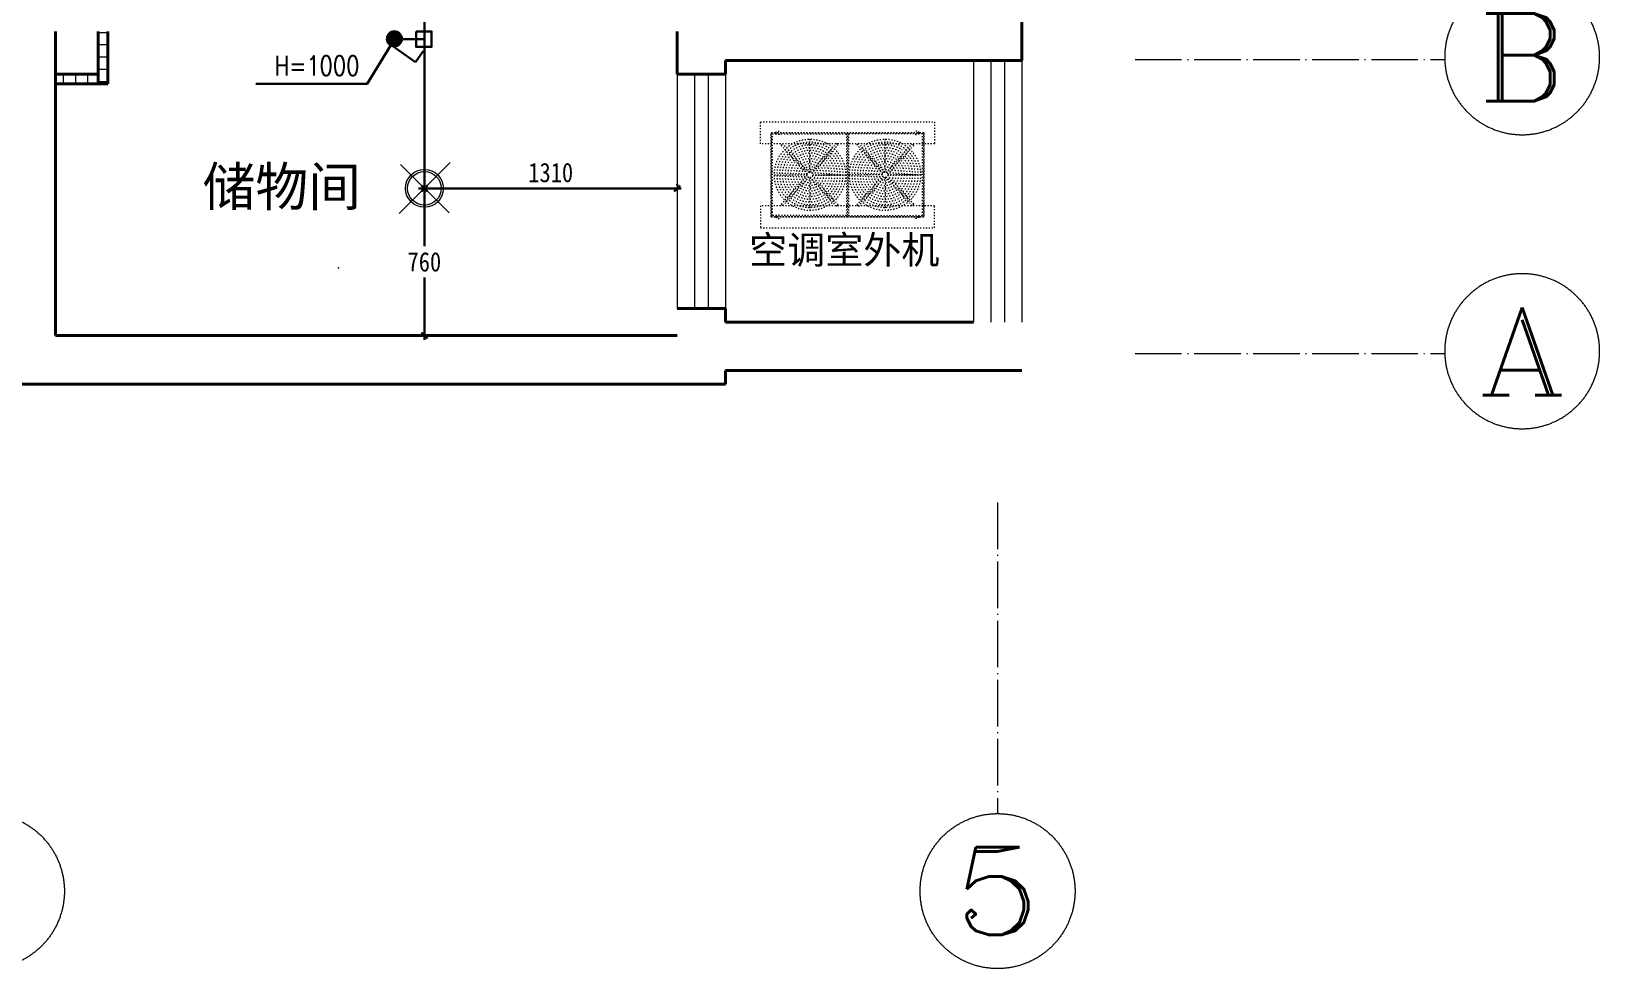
# Model space of a CAD drawing. Header units: millimetres. Extents: x -64529 to 3079702, y -28926 to 77119.
# Drawn here: x -22613 to -14514, y 32510 to 37347 of the extents above; entities that cross this region are included whole.
import ezdxf
from ezdxf.enums import TextEntityAlignment as Align

# ---------------------------------------------------------------- set-up
doc = ezdxf.new("R2010")
doc.units = ezdxf.units.MM
doc.header["$LTSCALE"] = 10
for name, pattern in [('ACAD_ISO03W100', [30, 12, -18]), ('ACAD_ISO04W100', [30.5, 24, -3, 0.5, -3]), ('DASH', [0.35, 0.25, -0.1])]:
    doc.linetypes.add(name, pattern=pattern)
doc.layers.get('0').update_dxf_attribs({"color": 255})
doc.layers.get('Defpoints').update_dxf_attribs({"color": 255})
for name, color, linetype, lineweight in [('1浅浅', 251, 'Continuous', 20), ('1灯位开关布线图', 1, 'Continuous', 30), ('1灯位开关布置图', 5, 'Continuous', 30), ('1灯具', 2, 'Continuous', 30), ('A__轴线', 3, 'ACAD_ISO04W100', 0)]:
    doc.layers.add(name, color=color, linetype=linetype, lineweight=lineweight)
doc.styles.add('_TCH_AXIS', font='COMPLEX', dxfattribs={"bigfont": 'GBCBIG'})
doc.styles.add('_THVAC_DIM', font='SIMPLEX', dxfattribs={"width": 0.8, "height": 3.5, "bigfont": 'HZTXT'})
doc.styles.add('COMPLEX', font='COMPLEX')
doc.styles.add('夏建东', font='', dxfattribs={"width": 0.85})
doc.styles.add('宋体', font='', dxfattribs={"height": 2.5})
doc.styles.get('夏建东').set_extended_font_data('SimSun')
doc.styles.get('宋体').set_extended_font_data('SimSun')
doc.dimstyles.new('g', dxfattribs={"dimtxt": 100, "dimasz": 31, "dimexe": 21, "dimexo": 30, "dimgap": 31, "dimtad": 1, "dimtih": 1, "dimtoh": 1, "dimdec": 0, "dimrnd": 10, "dimdsep": 46, "dimtxsty": '夏建东', "dimblk": 'OBLIQUE', "dimcen": 2.5, "dimdle": 21, "dimclrd": 5, "dimclre": 5, "dimclrt": 5, "dimadec": 0, "dimazin": 0, "dimtfac": 1, "dimtdec": 0, "dimtmove": 2, "dimatfit": 3, "dimldrblk": 'DOT', "dimfxl": 300, "dimlwd": -1, "dimlwe": -1, "dimarcsym": 1})

# ---------------------------------------------------------------- blocks, each defined once
blk = doc.blocks.new('_Oblique')
at = {"color": 0, "linetype": 'ByBlock', "lineweight": -2}
blk.add_line((-0.5, -0.5), (0.5, 0.5), dxfattribs=at)
blk = doc.blocks.new('*D405')
at = {"layer": '1灯位开关布置图', "color": 5, "transparency": 16777216}
for p, q in [((-20613.3, 36537.2), (-20604.3, 36537.2)), ((-20583.3, 36558.2), (-20583.3, 36238.2)), ((-20583.3, 35756.2), (-20583.3, 36076.2)), ((-20613.3, 35777.2), (-20604.3, 35777.2))]:
    blk.add_line(p, q, dxfattribs=at)
at = {"layer": 'Defpoints', "color": 0, "lineweight": 30, "transparency": 16777216}
for p in [(-20583.3, 36537.2), (-20583.3, 35777.2), (-20583.3, 35777.2)]:
    blk.add_point(p, dxfattribs=at)
at = {"layer": '1灯位开关布置图', "color": 5, "transparency": 16777216, "xscale": 31, "yscale": 31, "zscale": 31}
for p, rotation in [((-20583.3, 36537.2), 90), ((-20583.3, 35777.2), 270)]:
    blk.add_blockref('_Oblique', p, dxfattribs=dict(at, rotation=rotation))
at = {"layer": '1灯位开关布置图', "color": 5, "transparency": 16777216, "insert": (-20583.3, 36157.2), "char_height": 100, "attachment_point": 5, "style": '夏建东'}
blk.add_mtext('760', dxfattribs=at)
blk = doc.blocks.new('_Dot')
at = {"color": 0, "linetype": 'ByBlock', "lineweight": -2}
blk.add_line((-0.5, 0), (-1, 0), dxfattribs=at)
at = {"color": 0, "linetype": 'ByBlock', "const_width": 0.5}
blk.add_lwpolyline([(-0.25, 0, 1), (0.25, 0, 1)], format="xyb", close=True, dxfattribs=at)
blk = doc.blocks.new('*D406')
at = {"layer": '1灯位开关布置图', "color": 5, "transparency": 16777216}
for p, q in [((-20604.3, 36537.2), (-19257.3, 36537.2)), ((-20583.3, 36567.2), (-20583.3, 36558.2)), ((-19278.3, 36552.2), (-19278.3, 36558.2))]:
    blk.add_line(p, q, dxfattribs=at)
at = {"layer": 'Defpoints', "color": 0, "lineweight": 30, "transparency": 16777216}
for p in [(-20583.3, 36537.2), (-19278.3, 36537.2), (-19278.3, 36522.2)]:
    blk.add_point(p, dxfattribs=at)
at = {"layer": '1灯位开关布置图', "color": 5, "transparency": 16777216, "xscale": 31, "yscale": 31, "zscale": 31, "rotation": 180}
blk.add_blockref('_Oblique', (-20583.3, 36537.2), dxfattribs=at)
at = {"layer": '1灯位开关布置图', "color": 5, "transparency": 16777216, "xscale": 31, "yscale": 31, "zscale": 31}
blk.add_blockref('_Oblique', (-19278.3, 36537.2), dxfattribs=at)
at = {"layer": '1灯位开关布置图', "color": 5, "transparency": 16777216, "insert": (-19930.8, 36618.2), "char_height": 100, "attachment_point": 5, "style": '夏建东'}
blk.add_mtext('1310', dxfattribs=at)
blk = doc.blocks.new('20180504.162427')
h = blk.add_hatch(color=7)
h.dxf.hatch_style = 1
edge = h.paths.add_edge_path()
edge.add_arc((38.5, 38.5), 38.5, 0, 360)
at = {"color": 7}
for p, q in [((159.5, 147.4), (101.3, 187.2)), ((76.3, 31.3), (159.5, 147.4))]:
    blk.add_line(p, q, dxfattribs=at)
blk.add_circle((38.5, 38.5), 38.5, dxfattribs=at)
blk = doc.blocks.new('_AXISO')
blk.add_circle((0, 0), 0.5)
at = {"style": 'COMPLEX', "width": 1.041667}
blk.add_attdef('A', text='', height=0.56, rotation=360, dxfattribs=at).set_placement((0.74875, -0.28), (1.24875, -0.28), align=Align.FIT)
blk = doc.blocks.new('20180421.144813')
at = {"layer": 'A__轴线'}
for p, q in [((21539.9, 4692), (23138.8, 4692)), ((21539.9, 3174.5), (23138.8, 3174.5)), ((20829.5, 2405.4), (20829.5, 800))]:
    blk.add_line(p, q, dxfattribs=at)
ref = blk.add_blockref('_AXISO', (23538.6, 4703.7), dxfattribs=dict(at, xscale=-800, yscale=800, zscale=800))
ref.add_attrib('A', 'B', dxfattribs={"color": 7, "height": 452.5, "style": '_TCH_AXIS', "width": 1.235294}).set_placement((23312.3, 4477.5), (23764.9, 4477.5), align=Align.FIT)
ref = blk.add_blockref('_AXISO', (23538.6, 3186.3), dxfattribs=dict(at, xscale=-800, yscale=800, zscale=800))
ref.add_attrib('A', 'A', dxfattribs={"color": 7, "height": 452.5, "style": '_TCH_AXIS', "width": 1.166667}).set_placement((23312.3, 2960), (23764.9, 2960), align=Align.FIT)
ref = blk.add_blockref('_AXISO', (15610.5, 400), dxfattribs=dict(at, xscale=800, yscale=800, zscale=800, rotation=179.9999965934954))
ref.add_attrib('A', '4', dxfattribs={"color": 7, "height": 452.5, "rotation": 360, "style": '_TCH_AXIS', "width": 1.3125}).set_placement((15384.3, 173.7), (15836.8, 173.7), align=Align.FIT)
ref = blk.add_blockref('_AXISO', (20829.5, 400), dxfattribs=dict(at, xscale=800, yscale=800, zscale=800, rotation=179.9999965934954))
ref.add_attrib('A', '5', dxfattribs={"color": 7, "height": 452.5, "rotation": 360, "style": '_TCH_AXIS', "width": 1.5}).set_placement((20603.3, 173.7), (21055.8, 173.7), align=Align.FIT)

msp = doc.modelspace()

# ---------------------------------------------------------------- hatches: boundary and pattern name
at = {"layer": '1浅浅', "lineweight": 0}
h = msp.add_hatch(dxfattribs=at)
h.set_pattern_fill('ANSI31', color=256, scale=20, angle=135, style=0)
h.set_pattern_definition([(180, (-694658.49, 55693.714), (-1e-14, -63.5), [])])
h.paths.add_polyline_path([(-22268.3, 37077.2), (-22218.3, 37077.2), (-22218.3, 37347.2), (-22268.3, 37347.2)])
h = msp.add_hatch(dxfattribs=at)
h.set_pattern_fill('ANSI31', color=256, scale=20, angle=45, style=0)
h.set_pattern_definition([(90, (-694658.49, 55693.714), (-63.5, 1e-14), [])])
h.paths.add_polyline_path([(-22268.3, 37077.2), (-22268.3, 37127.2), (-22488.3, 37127.2), (-22488.3, 37077.2)])

# ---------------------------------------------------------------- linework, layer by layer
at = {"layer": '1浅浅', "lineweight": 40}
for p, q in [((-17498.3, 37197.2), (-17498.3, 37847.2)), ((-22488.3, 37347.2), (-22488.3, 35777.2)), ((-22268.3, 37347.2), (-22268.3, 37077.2)), ((-22218.3, 37347.2), (-22218.3, 37077.2)), ((-19278.3, 37347.2), (-19278.3, 37127.2)), ((-19028.3, 37197.2), (-17498.3, 37197.2)), ((-19028.3, 37197.2), (-19028.3, 37127.2)), ((-22488.3, 37127.2), (-22268.3, 37127.2)), ((-19278.3, 37127.2), (-19028.3, 37127.2)), ((-22488.3, 37077.2), (-22218.3, 37077.2)), ((-19278.3, 35917.2), (-19028.3, 35917.2)), ((-19028.3, 35917.2), (-19028.3, 35847.2)), ((-19028.3, 35847.2), (-17748.3, 35847.2)), ((-22488.3, 35777.2), (-19278.3, 35777.2)), ((-19028.3, 35597.2), (-19028.3, 35527.2)), ((-19028.3, 35597.2), (-17498.3, 35597.2)), ((-22738.3, 35527.2), (-19028.3, 35527.2))]:
    msp.add_line(p, q, dxfattribs=at)
at = {"layer": '1浅浅', "lineweight": 15}
for p, q in [((-17748.3, 37197.2), (-17748.3, 35847.2)), ((-17658.3, 37197.2), (-17658.3, 35847.2)), ((-17588.3, 37197.2), (-17588.3, 35847.2)), ((-17498.3, 37197.2), (-17498.3, 35847.2)), ((-19278.3, 37127.2), (-19278.3, 35917.2)), ((-19188.3, 37127.2), (-19188.3, 35917.2)), ((-19118.3, 37127.2), (-19118.3, 35917.2)), ((-19028.3, 37127.2), (-19028.3, 35917.2))]:
    msp.add_line(p, q, dxfattribs=at)
at = {"layer": '1浅浅', "linetype": 'ACAD_ISO03W100', "ltscale": 0.05}
for p, q in [((-18592.1, 36621.3), (-18592.1, 36791.1)), ((-18589.9, 36621.1), (-18455.5, 36769.5)), ((-18455.5, 36769.5), (-18447.1, 36761.9)), ((-18349.4, 36761.9), (-18341, 36769.5)), ((-18206.6, 36621.1), (-18341, 36769.5)), ((-18204.4, 36621.3), (-18204.4, 36791.1)), ((-18740.3, 36759.1), (-18731.9, 36766.7)), ((-18605.8, 36610.7), (-18740.3, 36759.1)), ((-18598.7, 36619.7), (-18731.9, 36766.7)), ((-18580.3, 36614.9), (-18447.1, 36761.9)), ((-18216.2, 36614.9), (-18349.4, 36761.9)), ((-18197.8, 36619.7), (-18064.6, 36766.7)), ((-18190.7, 36610.7), (-18056.2, 36759.1)), ((-18056.2, 36759.1), (-18064.6, 36766.7)), ((-18776.1, 36607.1), (-18606.3, 36607.1)), ((-18578, 36607.1), (-18408.2, 36607.1)), ((-18218.5, 36607.1), (-18388.3, 36607.1)), ((-18020.4, 36607.1), (-18190.2, 36607.1)), ((-18740.2, 36455.2), (-18605.8, 36603.6)), ((-18731.8, 36447.5), (-18597.4, 36595.9)), ((-18592.1, 36593), (-18592.1, 36423.2)), ((-18455.4, 36444.6), (-18588.7, 36591.7)), ((-18447, 36452.2), (-18580.3, 36599.4)), ((-18349.5, 36452.2), (-18216.2, 36599.4)), ((-18341.1, 36444.6), (-18206.5, 36593.1)), ((-18204.4, 36593), (-18204.4, 36423.2)), ((-18064.7, 36447.5), (-18197.9, 36594.5)), ((-18056.3, 36455.2), (-18190.7, 36603.6)), ((-18740.2, 36455.2), (-18731.8, 36447.5)), ((-18455.4, 36444.6), (-18447, 36452.2)), ((-18349.5, 36452.2), (-18341.1, 36444.6)), ((-18056.3, 36455.2), (-18064.7, 36447.5))]:
    msp.add_line(p, q, dxfattribs=at)
for points in [[(-18848.3, 36880.2), (-17948.3, 36880.2), (-17948.3, 36767), (-18848.3, 36767)], [(-18791.7, 36390.6), (-18004.9, 36390.6), (-18004.9, 36823.6), (-18791.7, 36823.6)], [(-18398.3, 36390.6), (-18791.7, 36390.6), (-18791.7, 36823.6), (-18398.3, 36823.6)], [(-18004.9, 36390.6), (-18791.7, 36390.6), (-18791.7, 36823.6), (-18004.9, 36823.6)], [(-18403.9, 36396.3), (-18786, 36396.3), (-18786, 36818), (-18403.9, 36818)], [(-18398.3, 36390.6), (-18004.9, 36390.6), (-18004.9, 36823.6), (-18398.3, 36823.6)], [(-18392.6, 36396.3), (-18010.5, 36396.3), (-18010.5, 36818), (-18392.6, 36818)], [(-18848.3, 36334), (-17948.3, 36334), (-17948.3, 36447.2), (-18848.3, 36447.2)]]:
    msp.add_lwpolyline(points, close=True, dxfattribs=at)
for points in [[(-18398.3, 36390.6), (-18791.7, 36390.6), (-18791.7, 36823.6), (-18398.3, 36823.6)], [(-18398.3, 36390.6), (-18004.9, 36390.6), (-18004.9, 36823.6), (-18398.3, 36823.6)]]:
    msp.add_lwpolyline(points, dxfattribs=at)
for centre, radius in [((-18592.1, 36607.1), 184), ((-18592.1, 36607.1), 169.8), ((-18204.4, 36607.1), 184), ((-18204.4, 36607.1), 169.8), ((-18592.1, 36607.1), 155.7), ((-18592.1, 36607.1), 141.5), ((-18592.1, 36607.1), 127.4), ((-18592.1, 36607.1), 113.2), ((-18592.1, 36607.1), 99.1), ((-18592.1, 36607.1), 84.9), ((-18204.4, 36607.1), 155.7), ((-18204.4, 36607.1), 141.5), ((-18204.4, 36607.1), 127.4), ((-18204.4, 36607.1), 113.2), ((-18204.4, 36607.1), 99.1), ((-18204.4, 36607.1), 84.9), ((-18592.1, 36607.1), 70.8), ((-18592.1, 36607.1), 56.6), ((-18592.1, 36607.1), 42.5), ((-18592.1, 36607.1), 28.3), ((-18592.1, 36607.1), 14.2), ((-18204.4, 36607.1), 70.8), ((-18204.4, 36607.1), 56.6), ((-18204.4, 36607.1), 42.5), ((-18204.4, 36607.1), 28.3), ((-18204.4, 36607.1), 14.2)]:
    msp.add_circle(centre, radius, dxfattribs=at)
for centre, major_axis in [((-18754.9, 36823.6), (-13, 0)), ((-18041.7, 36390.6), (13, 0))]:
    msp.add_ellipse(centre, major_axis=major_axis, ratio=0.652174, dxfattribs=at)
at = {"layer": '1浅浅', "linetype": 'ACAD_ISO03W100', "ltscale": 0.05, "extrusion": (0, 0, -1)}
for centre, major_axis in [((-18041.7, 36823.6), (13, 0)), ((-18754.9, 36390.6), (-13, 0))]:
    msp.add_ellipse(centre, major_axis=major_axis, ratio=0.652174, dxfattribs=at)
at = {"layer": '1浅浅', "lineweight": 0}
msp.add_point((-21026.7, 36127.2), dxfattribs=at)
at = {"layer": '1灯位开关布线图', "color": 6, "linetype": 'DASH', "lineweight": 30}
msp.add_lwpolyline([(-20583.3, 37258.7), (-20583.3, 37801.7, 0.414214), (-20683.3, 37901.7), (-21488.3, 37901.7, -0.414214), (-21588.3, 38001.7), (-21588.3, 38097.2)], format="xyb", dxfattribs=at)
at = {"layer": '1灯位开关布线图', "linetype": 'Continuous', "lineweight": 30}
msp.add_lwpolyline([(-20626.2, 37347.2), (-20546.2, 37347.2), (-20546.2, 37267.2), (-20626.2, 37267.2)], close=True, dxfattribs=at)
for points in [[(-21453.3, 37076.8), (-20878.4, 37076.8), (-20738.3, 37307.2)], [(-20738.3, 37307.2), (-20583.3, 37307.2)], [(-20583.3, 36537.2), (-20583.3, 37258.7)]]:
    msp.add_lwpolyline(points, dxfattribs=at)
at = {"layer": '1灯具', "lineweight": 15}
for p, q in [((-20449.9, 36670.3), (-20713.1, 36407.7)), ((-20707.1, 36661), (-20456.1, 36410.2))]:
    msp.add_line(p, q, dxfattribs=at)
for radius in [97.9, 86.9]:
    msp.add_circle((-20583.1, 36537.1), radius, dxfattribs=at)

# ---------------------------------------------------------------- block references
at = {"layer": '1浅浅'}
msp.add_blockref('20180421.144813', (-38452.8, 32510.2), dxfattribs=at)
at = {"layer": '1灯位开关布线图', "color": 251, "rotation": 270}
msp.add_blockref('20180504.162427', (-20776.8, 37347.2), dxfattribs=at)

# ---------------------------------------------------------------- texts
at = {"layer": '1浅浅', "lineweight": 5, "style": '宋体'}
msp.add_text('储物间', height=200, dxfattribs=at).set_placement((-21728.8, 36446.2))
at = {"layer": '1浅浅', "style": '宋体'}
msp.add_text('空调室外机', height=144, dxfattribs=at).set_placement((-18905.8, 36147.7))
at = {"layer": '1灯位开关布线图', "linetype": 'Continuous', "lineweight": 30, "insert": (-21357.2, 37220.3), "char_height": 100, "width": 480.2, "attachment_point": 1, "style": '_THVAC_DIM'}
msp.add_mtext('H=1000', dxfattribs=at)

# ---------------------------------------------------------------- dimensions: what is measured, and where the dimension line sits
at = {"layer": '1灯位开关布置图'}
dim = msp.add_linear_dim(base=(-19278.3, 36537.2), p1=(-20583.3, 36537.2), p2=(-19278.3, 36522.2), dimstyle='g', dxfattribs=at)
dim.commit()
dim.dimension.update_dxf_attribs({"geometry": '*D406', "text_midpoint": (-19930.8, 36618.2)})
dim = msp.add_linear_dim(base=(-20583.3, 35777.2), p1=(-20583.3, 36537.2), p2=(-20583.3, 35777.2), angle=90, dimstyle='g', dxfattribs=at)
dim.commit()
dim.dimension.update_dxf_attribs({"geometry": '*D405', "text_midpoint": (-20583.3, 36157.2)})

doc.saveas('drawing.dxf')
